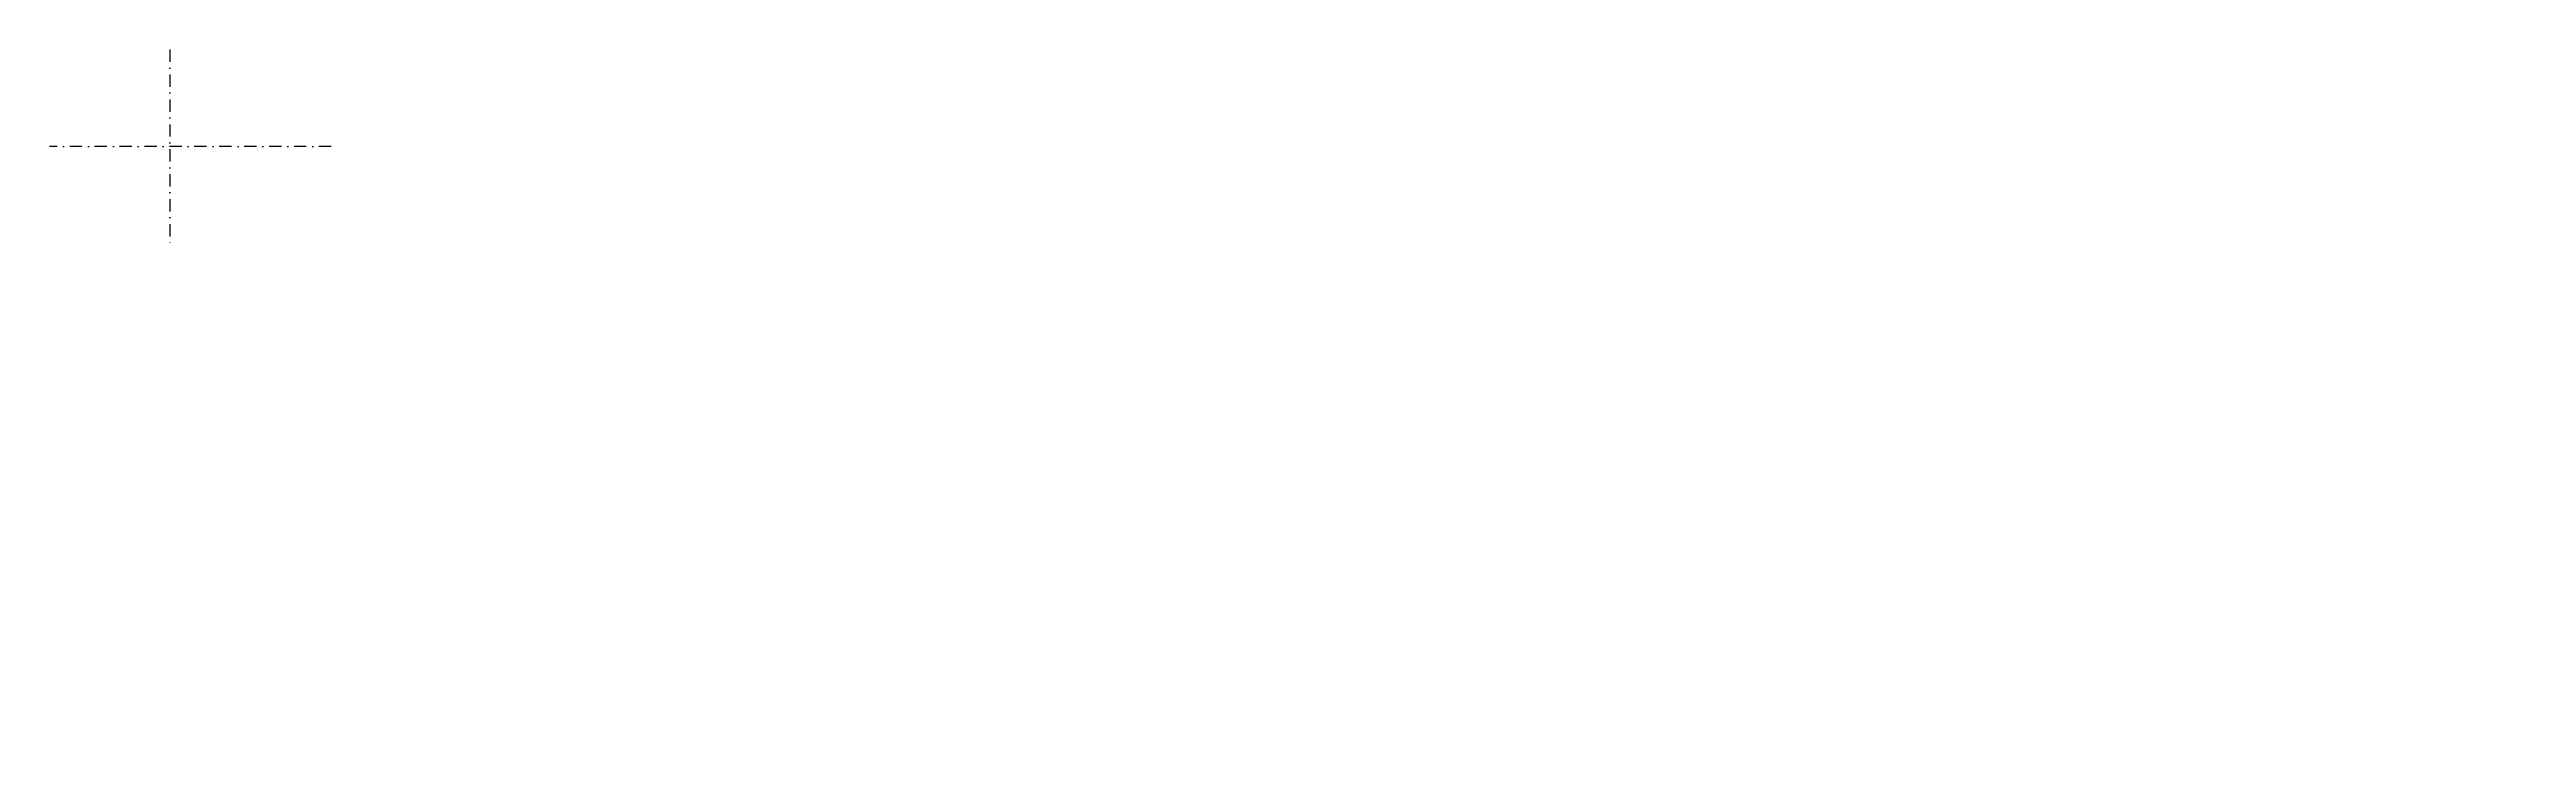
# Model space of a CAD drawing. Extents: x -665 to 102, y 20 to 237.
import ezdxf

# ---------------------------------------------------------------- set-up
doc = ezdxf.new("R2010")
doc.units = 0
doc.header["$LTSCALE"] = 0.3
doc.linetypes.add('DASHDOT', pattern=[25.4, 12.7, -6.35, 0, -6.35])
doc.layers.add('1_CONTOUR', color=7, linetype='CONTINUOUS')
doc.layers.add('2_AXIS', color=3, linetype='DASHDOT')
doc.styles.add('TECHL_2_5', font='techl___.ttf', dxfattribs={"width": 0.8, "oblique": 15, "height": 2.5})

msp = doc.modelspace()

# ---------------------------------------------------------------- linework, layer by layer
at = {"layer": '2_AXIS'}
for p, q in [((-627.7, 236.64), (-627.7, 176.64)), ((-627.7, 236.64), (-627.7, 206.64)), ((-577.7, 206.64), (-664.95, 206.64))]:
    msp.add_line(p, q, dxfattribs=at)

# ---------------------------------------------------------------- texts
at = {"layer": '1_CONTOUR', "char_height": 2.5, "attachment_point": 4, "style": 'TECHL_2_5'}
for insert in [(101.62, 19.6), (102.22, 19.6)]:
    msp.add_mtext('\\A1;', dxfattribs=dict(at, insert=insert))

doc.saveas('drawing.dxf')
